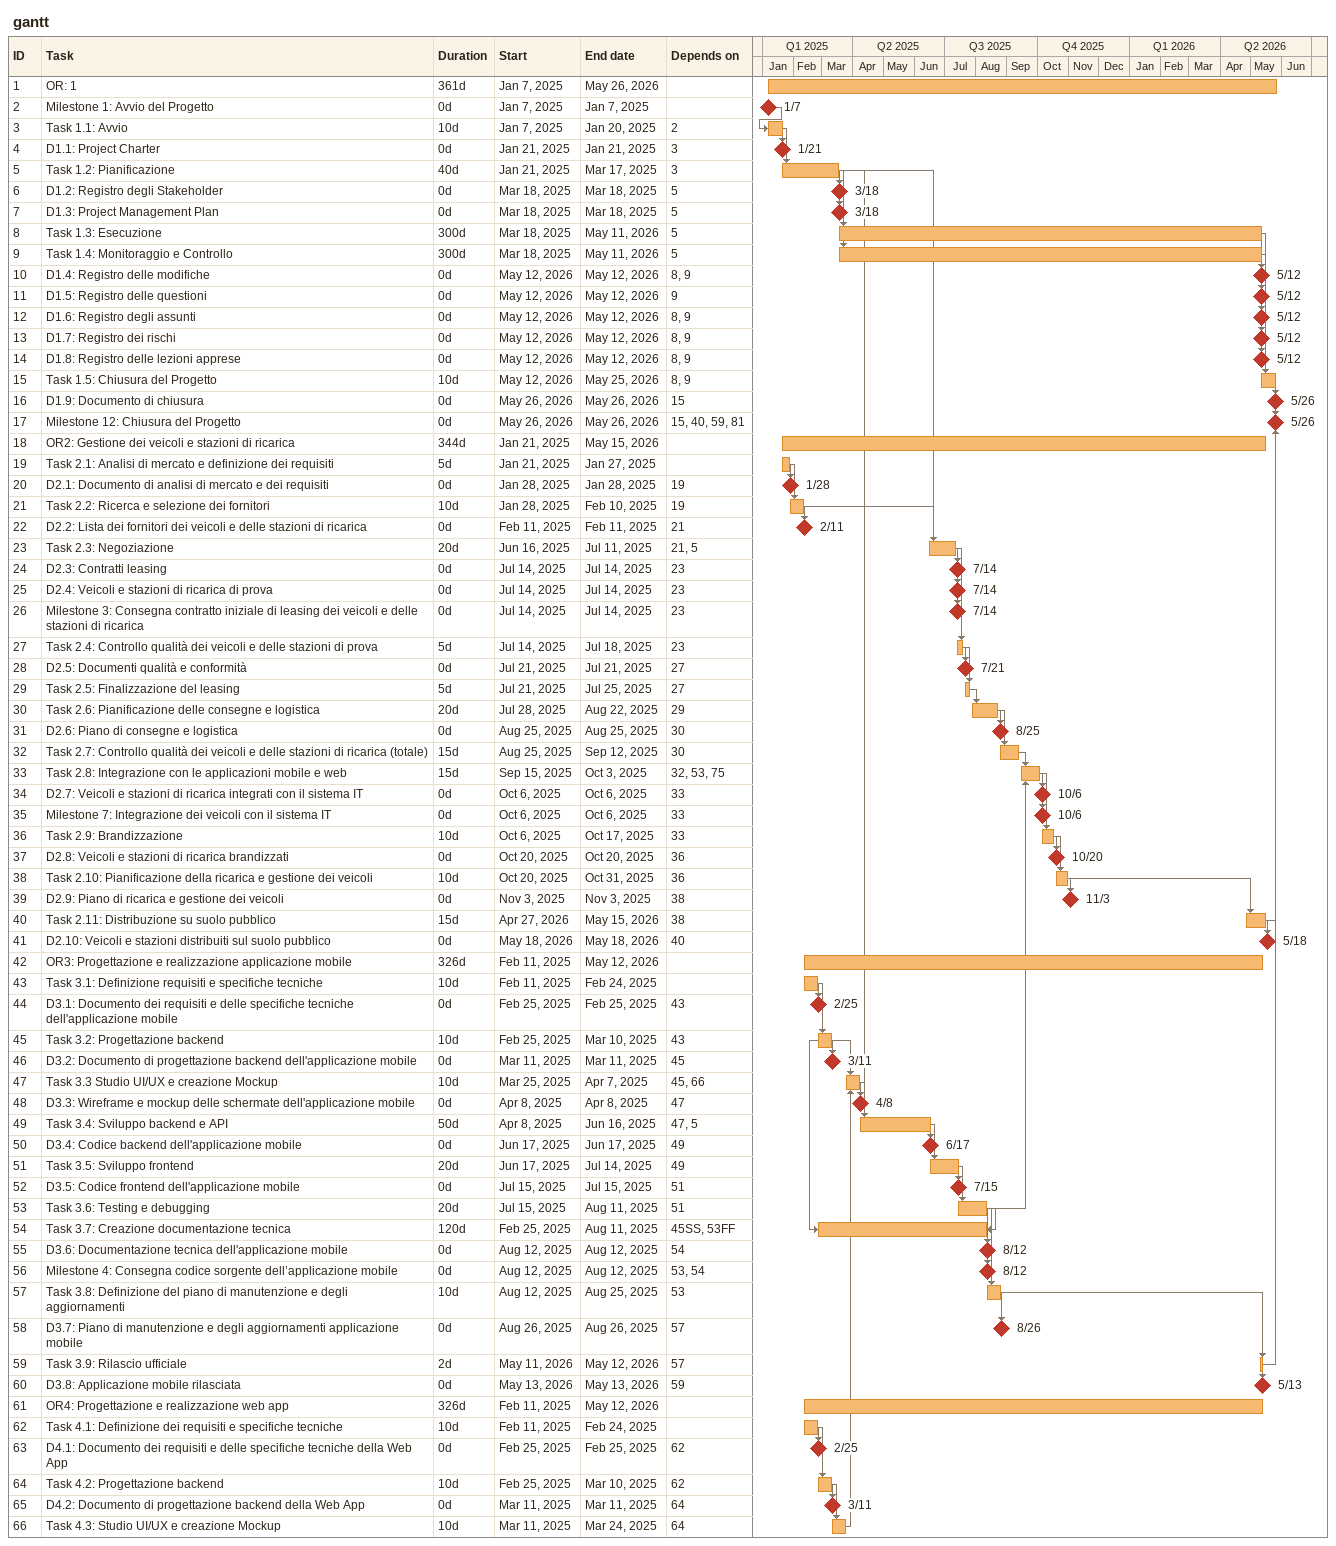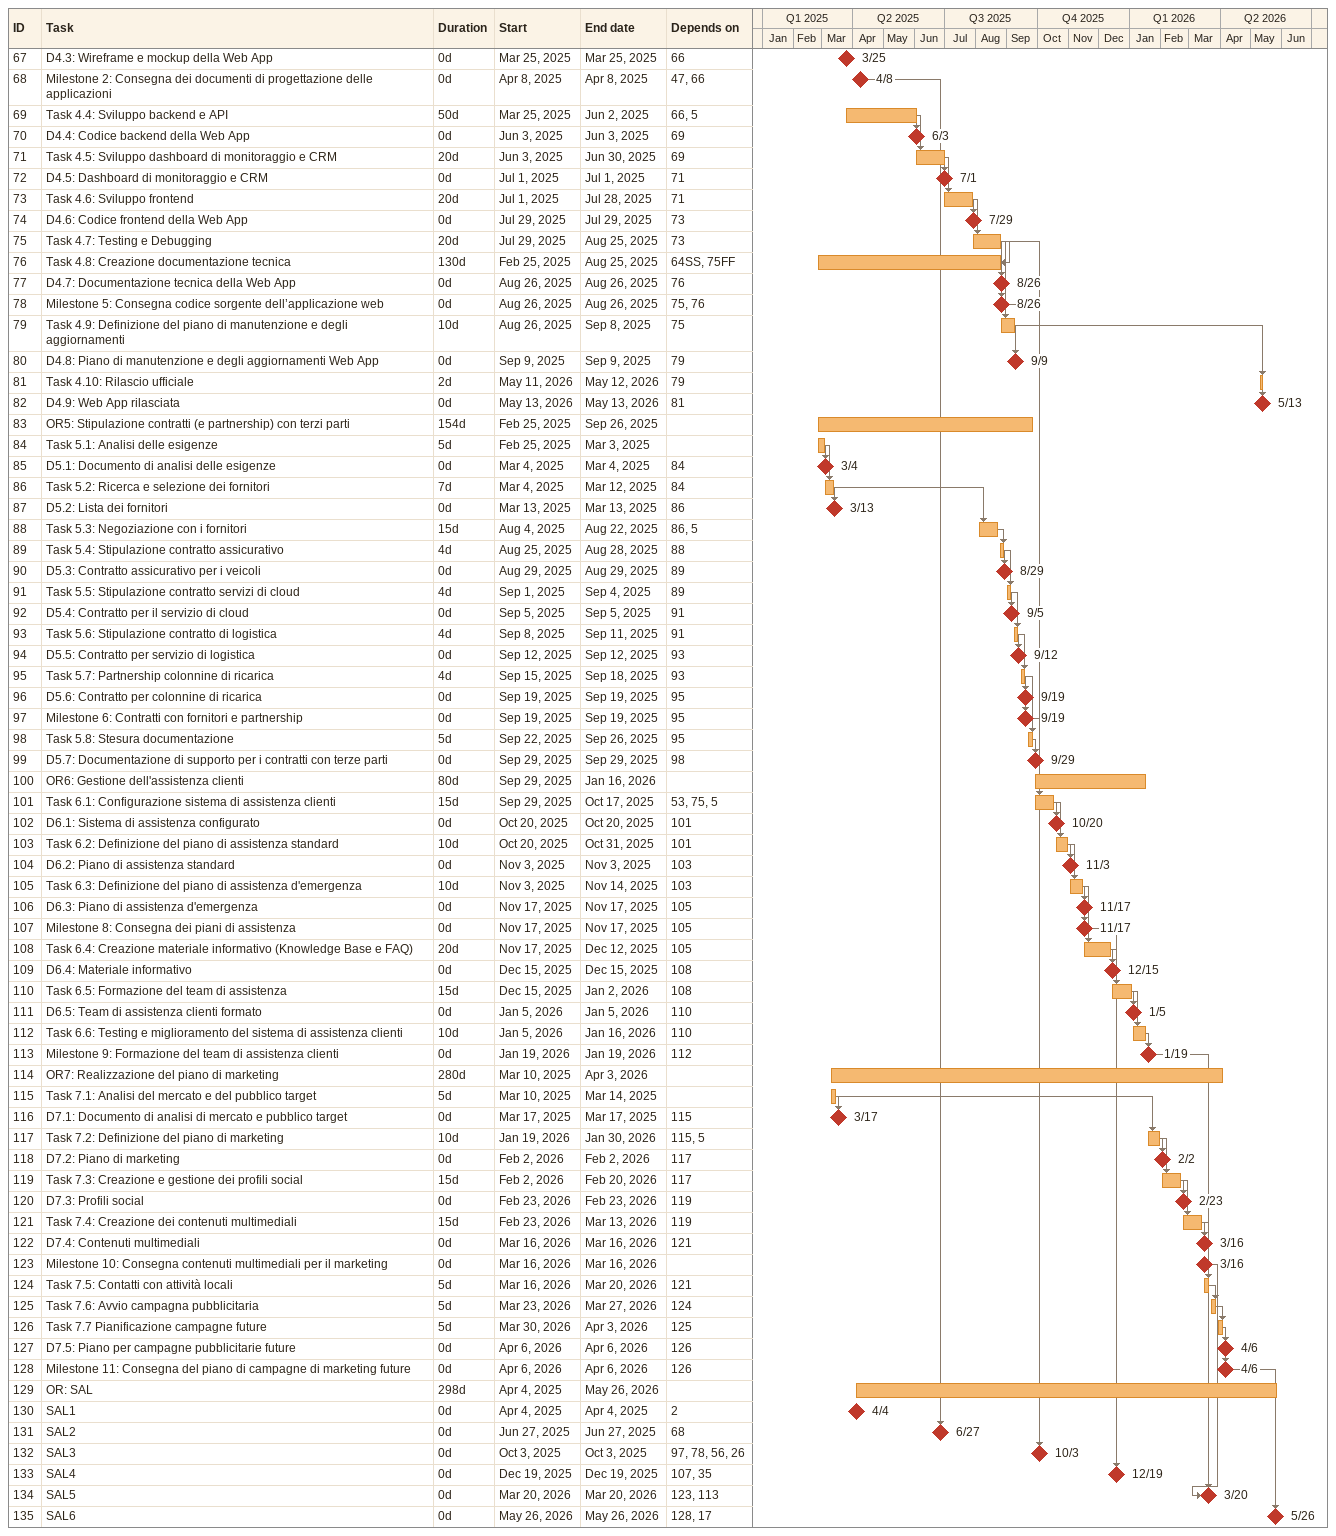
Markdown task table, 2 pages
gantt

| ID | Task | Duration | Start | Finish | Predecessors |
|---|---|---|---|---|---|
| 1 | OR: 1 | 361d | 2025-01-07 | 2026-05-26 |  |
| 2 | Milestone 1: Avvio del Progetto | 0d | 2025-01-07 | 2025-01-07 |  |
| 3 | Task 1.1: Avvio | 10d | 2025-01-07 | 2025-01-20 | 2 |
| 4 | D1.1: Project Charter | 0d | 2025-01-21 | 2025-01-21 | 3 |
| 5 | Task 1.2: Pianificazione | 40d | 2025-01-21 | 2025-03-17 | 3 |
| 6 | D1.2: Registro degli Stakeholder | 0d | 2025-03-18 | 2025-03-18 | 5 |
| 7 | D1.3: Project Management Plan | 0d | 2025-03-18 | 2025-03-18 | 5 |
| 8 | Task 1.3: Esecuzione | 300d | 2025-03-18 | 2026-05-11 | 5 |
| 9 | Task 1.4: Monitoraggio e Controllo | 300d | 2025-03-18 | 2026-05-11 | 5 |
| 10 | D1.4: Registro delle modifiche | 0d | 2026-05-12 | 2026-05-12 | 8, 9 |
| 11 | D1.5: Registro delle questioni | 0d | 2026-05-12 | 2026-05-12 | 9 |
| 12 | D1.6: Registro degli assunti | 0d | 2026-05-12 | 2026-05-12 | 8, 9 |
| 13 | D1.7: Registro dei rischi | 0d | 2026-05-12 | 2026-05-12 | 8, 9 |
| 14 | D1.8: Registro delle lezioni apprese | 0d | 2026-05-12 | 2026-05-12 | 8, 9 |
| 15 | Task 1.5: Chiusura del Progetto | 10d | 2026-05-12 | 2026-05-25 | 8, 9 |
| 16 | D1.9: Documento di chiusura | 0d | 2026-05-26 | 2026-05-26 | 15 |
| 17 | Milestone 12: Chiusura del Progetto | 0d | 2026-05-26 | 2026-05-26 | 15, 40, 59, 81 |
| 18 | OR2: Gestione dei veicoli e stazioni di ricarica | 344d | 2025-01-21 | 2026-05-15 |  |
| 19 | Task 2.1: Analisi di mercato e definizione dei requisiti | 5d | 2025-01-21 | 2025-01-27 |  |
| 20 | D2.1: Documento di analisi di mercato e dei requisiti | 0d | 2025-01-28 | 2025-01-28 | 19 |
| 21 | Task 2.2: Ricerca e selezione dei fornitori | 10d | 2025-01-28 | 2025-02-10 | 19 |
| 22 | D2.2: Lista dei fornitori dei veicoli e delle stazioni di ricarica | 0d | 2025-02-11 | 2025-02-11 | 21 |
| 23 | Task 2.3: Negoziazione | 20d | 2025-06-16 | 2025-07-11 | 21, 5 |
| 24 | D2.3: Contratti leasing | 0d | 2025-07-14 | 2025-07-14 | 23 |
| 25 | D2.4: Veicoli e stazioni di ricarica di prova | 0d | 2025-07-14 | 2025-07-14 | 23 |
| 26 | Milestone 3: Consegna contratto iniziale di leasing dei veicoli e delle stazioni di ricarica | 0d | 2025-07-14 | 2025-07-14 | 23 |
| 27 | Task 2.4: Controllo qualità dei veicoli e delle stazioni di prova | 5d | 2025-07-14 | 2025-07-18 | 23 |
| 28 | D2.5: Documenti qualità e conformità | 0d | 2025-07-21 | 2025-07-21 | 27 |
| 29 | Task 2.5: Finalizzazione del leasing | 5d | 2025-07-21 | 2025-07-25 | 27 |
| 30 | Task 2.6: Pianificazione delle consegne e logistica | 20d | 2025-07-28 | 2025-08-22 | 29 |
| 31 | D2.6: Piano di consegne e logistica | 0d | 2025-08-25 | 2025-08-25 | 30 |
| 32 | Task 2.7: Controllo qualità dei veicoli e delle stazioni di ricarica (totale) | 15d | 2025-08-25 | 2025-09-12 | 30 |
| 33 | Task 2.8: Integrazione con le applicazioni mobile e web | 15d | 2025-09-15 | 2025-10-03 | 32, 53, 75 |
| 34 | D2.7: Veicoli e stazioni di ricarica integrati con il sistema IT | 0d | 2025-10-06 | 2025-10-06 | 33 |
| 35 | Milestone 7: Integrazione dei veicoli con il sistema IT | 0d | 2025-10-06 | 2025-10-06 | 33 |
| 36 | Task 2.9: Brandizzazione | 10d | 2025-10-06 | 2025-10-17 | 33 |
| 37 | D2.8: Veicoli e stazioni di ricarica brandizzati | 0d | 2025-10-20 | 2025-10-20 | 36 |
| 38 | Task 2.10: Pianificazione della ricarica e gestione dei veicoli | 10d | 2025-10-20 | 2025-10-31 | 36 |
| 39 | D2.9: Piano di ricarica e gestione dei veicoli | 0d | 2025-11-03 | 2025-11-03 | 38 |
| 40 | Task 2.11: Distribuzione su suolo pubblico | 15d | 2026-04-27 | 2026-05-15 | 38 |
| 41 | D2.10: Veicoli e stazioni distribuiti sul suolo pubblico | 0d | 2026-05-18 | 2026-05-18 | 40 |
| 42 | OR3: Progettazione e realizzazione applicazione mobile | 326d | 2025-02-11 | 2026-05-12 |  |
| 43 | Task 3.1: Definizione requisiti e specifiche tecniche | 10d | 2025-02-11 | 2025-02-24 |  |
| 44 | D3.1: Documento dei requisiti e delle specifiche tecniche dell'applicazione mobile | 0d | 2025-02-25 | 2025-02-25 | 43 |
| 45 | Task 3.2: Progettazione backend | 10d | 2025-02-25 | 2025-03-10 | 43 |
| 46 | D3.2: Documento di progettazione backend dell'applicazione mobile | 0d | 2025-03-11 | 2025-03-11 | 45 |
| 47 | Task 3.3 Studio UI/UX e creazione Mockup | 10d | 2025-03-25 | 2025-04-07 | 45, 66 |
| 48 | D3.3: Wireframe e mockup delle schermate dell'applicazione mobile | 0d | 2025-04-08 | 2025-04-08 | 47 |
| 49 | Task 3.4: Sviluppo backend e API | 50d | 2025-04-08 | 2025-06-16 | 47, 5 |
| 50 | D3.4: Codice backend dell'applicazione mobile | 0d | 2025-06-17 | 2025-06-17 | 49 |
| 51 | Task 3.5: Sviluppo frontend | 20d | 2025-06-17 | 2025-07-14 | 49 |
| 52 | D3.5: Codice frontend dell'applicazione mobile | 0d | 2025-07-15 | 2025-07-15 | 51 |
| 53 | Task 3.6: Testing e debugging | 20d | 2025-07-15 | 2025-08-11 | 51 |
| 54 | Task 3.7: Creazione documentazione tecnica | 120d | 2025-02-25 | 2025-08-11 | 45SS, 53FF |
| 55 | D3.6: Documentazione tecnica dell'applicazione mobile | 0d | 2025-08-12 | 2025-08-12 | 54 |
| 56 | Milestone 4: Consegna codice sorgente dell’applicazione mobile | 0d | 2025-08-12 | 2025-08-12 | 53, 54 |
| 57 | Task 3.8: Definizione del piano di manutenzione e degli aggiornamenti | 10d | 2025-08-12 | 2025-08-25 | 53 |
| 58 | D3.7: Piano di manutenzione e degli aggiornamenti applicazione mobile | 0d | 2025-08-26 | 2025-08-26 | 57 |
| 59 | Task 3.9: Rilascio ufficiale | 2d | 2026-05-11 | 2026-05-12 | 57 |
| 60 | D3.8: Applicazione mobile rilasciata | 0d | 2026-05-13 | 2026-05-13 | 59 |
| 61 | OR4: Progettazione e realizzazione web app | 326d | 2025-02-11 | 2026-05-12 |  |
| 62 | Task 4.1: Definizione dei requisiti e specifiche tecniche | 10d | 2025-02-11 | 2025-02-24 |  |
| 63 | D4.1: Documento dei requisiti e delle specifiche tecniche della Web App | 0d | 2025-02-25 | 2025-02-25 | 62 |
| 64 | Task 4.2: Progettazione backend | 10d | 2025-02-25 | 2025-03-10 | 62 |
| 65 | D4.2: Documento di progettazione backend della Web App | 0d | 2025-03-11 | 2025-03-11 | 64 |
| 66 | Task 4.3: Studio UI/UX e creazione Mockup | 10d | 2025-03-11 | 2025-03-24 | 64 |
| 67 | D4.3: Wireframe e mockup della Web App | 0d | 2025-03-25 | 2025-03-25 | 66 |
| 68 | Milestone 2: Consegna dei documenti di progettazione delle applicazioni | 0d | 2025-04-08 | 2025-04-08 | 47, 66 |
| 69 | Task 4.4: Sviluppo backend e API | 50d | 2025-03-25 | 2025-06-02 | 66, 5 |
| 70 | D4.4: Codice backend della Web App | 0d | 2025-06-03 | 2025-06-03 | 69 |
| 71 | Task 4.5: Sviluppo dashboard di monitoraggio e CRM | 20d | 2025-06-03 | 2025-06-30 | 69 |
| 72 | D4.5: Dashboard di monitoraggio e CRM | 0d | 2025-07-01 | 2025-07-01 | 71 |
| 73 | Task 4.6: Sviluppo frontend | 20d | 2025-07-01 | 2025-07-28 | 71 |
| 74 | D4.6: Codice frontend della Web App | 0d | 2025-07-29 | 2025-07-29 | 73 |
| 75 | Task 4.7: Testing e Debugging | 20d | 2025-07-29 | 2025-08-25 | 73 |
| 76 | Task 4.8: Creazione documentazione tecnica | 130d | 2025-02-25 | 2025-08-25 | 64SS, 75FF |
| 77 | D4.7: Documentazione tecnica della Web App | 0d | 2025-08-26 | 2025-08-26 | 76 |
| 78 | Milestone 5: Consegna codice sorgente dell’applicazione web | 0d | 2025-08-26 | 2025-08-26 | 75, 76 |
| 79 | Task 4.9: Definizione del piano di manutenzione e degli aggiornamenti | 10d | 2025-08-26 | 2025-09-08 | 75 |
| 80 | D4.8: Piano di manutenzione e degli aggiornamenti Web App | 0d | 2025-09-09 | 2025-09-09 | 79 |
| 81 | Task 4.10: Rilascio ufficiale | 2d | 2026-05-11 | 2026-05-12 | 79 |
| 82 | D4.9: Web App rilasciata | 0d | 2026-05-13 | 2026-05-13 | 81 |
| 83 | OR5: Stipulazione contratti (e partnership) con terzi parti | 154d | 2025-02-25 | 2025-09-26 |  |
| 84 | Task 5.1: Analisi delle esigenze | 5d | 2025-02-25 | 2025-03-03 |  |
| 85 | D5.1: Documento di analisi delle esigenze | 0d | 2025-03-04 | 2025-03-04 | 84 |
| 86 | Task 5.2: Ricerca e selezione dei fornitori | 7d | 2025-03-04 | 2025-03-12 | 84 |
| 87 | D5.2: Lista dei fornitori | 0d | 2025-03-13 | 2025-03-13 | 86 |
| 88 | Task 5.3: Negoziazione con i fornitori | 15d | 2025-08-04 | 2025-08-22 | 86, 5 |
| 89 | Task 5.4: Stipulazione contratto assicurativo | 4d | 2025-08-25 | 2025-08-28 | 88 |
| 90 | D5.3: Contratto assicurativo per i veicoli | 0d | 2025-08-29 | 2025-08-29 | 89 |
| 91 | Task 5.5: Stipulazione contratto servizi di cloud | 4d | 2025-09-01 | 2025-09-04 | 89 |
| 92 | D5.4: Contratto per il servizio di cloud | 0d | 2025-09-05 | 2025-09-05 | 91 |
| 93 | Task 5.6: Stipulazione contratto di logistica | 4d | 2025-09-08 | 2025-09-11 | 91 |
| 94 | D5.5: Contratto per servizio di logistica | 0d | 2025-09-12 | 2025-09-12 | 93 |
| 95 | Task 5.7: Partnership colonnine di ricarica | 4d | 2025-09-15 | 2025-09-18 | 93 |
| 96 | D5.6: Contratto per colonnine di ricarica | 0d | 2025-09-19 | 2025-09-19 | 95 |
| 97 | Milestone 6: Contratti con fornitori e partnership | 0d | 2025-09-19 | 2025-09-19 | 95 |
| 98 | Task 5.8: Stesura documentazione | 5d | 2025-09-22 | 2025-09-26 | 95 |
| 99 | D5.7: Documentazione di supporto per i contratti con terze parti | 0d | 2025-09-29 | 2025-09-29 | 98 |
| 100 | OR6: Gestione dell'assistenza clienti | 80d | 2025-09-29 | 2026-01-16 |  |
| 101 | Task 6.1: Configurazione sistema di assistenza clienti | 15d | 2025-09-29 | 2025-10-17 | 53, 75, 5 |
| 102 | D6.1: Sistema di assistenza configurato | 0d | 2025-10-20 | 2025-10-20 | 101 |
| 103 | Task 6.2: Definizione del piano di assistenza standard | 10d | 2025-10-20 | 2025-10-31 | 101 |
| 104 | D6.2: Piano di assistenza standard | 0d | 2025-11-03 | 2025-11-03 | 103 |
| 105 | Task 6.3: Definizione del piano di assistenza d'emergenza | 10d | 2025-11-03 | 2025-11-14 | 103 |
| 106 | D6.3: Piano di assistenza d'emergenza | 0d | 2025-11-17 | 2025-11-17 | 105 |
| 107 | Milestone 8: Consegna dei piani di assistenza | 0d | 2025-11-17 | 2025-11-17 | 105 |
| 108 | Task 6.4: Creazione materiale informativo (Knowledge Base e FAQ) | 20d | 2025-11-17 | 2025-12-12 | 105 |
| 109 | D6.4: Materiale informativo | 0d | 2025-12-15 | 2025-12-15 | 108 |
| 110 | Task 6.5: Formazione del team di assistenza | 15d | 2025-12-15 | 2026-01-02 | 108 |
| 111 | D6.5: Team di assistenza clienti formato | 0d | 2026-01-05 | 2026-01-05 | 110 |
| 112 | Task 6.6: Testing e miglioramento del sistema di assistenza clienti | 10d | 2026-01-05 | 2026-01-16 | 110 |
| 113 | Milestone 9: Formazione del team di assistenza clienti | 0d | 2026-01-19 | 2026-01-19 | 112 |
| 114 | OR7: Realizzazione del piano di marketing | 280d | 2025-03-10 | 2026-04-03 |  |
| 115 | Task 7.1: Analisi del mercato e del pubblico target | 5d | 2025-03-10 | 2025-03-14 |  |
| 116 | D7.1: Documento di analisi di mercato e pubblico target | 0d | 2025-03-17 | 2025-03-17 | 115 |
| 117 | Task 7.2: Definizione del piano di marketing | 10d | 2026-01-19 | 2026-01-30 | 115, 5 |
| 118 | D7.2: Piano di marketing | 0d | 2026-02-02 | 2026-02-02 | 117 |
| 119 | Task 7.3: Creazione e gestione dei profili social | 15d | 2026-02-02 | 2026-02-20 | 117 |
| 120 | D7.3: Profili social | 0d | 2026-02-23 | 2026-02-23 | 119 |
| 121 | Task 7.4: Creazione dei contenuti multimediali | 15d | 2026-02-23 | 2026-03-13 | 119 |
| 122 | D7.4: Contenuti multimediali | 0d | 2026-03-16 | 2026-03-16 | 121 |
| 123 | Milestone 10: Consegna contenuti multimediali per il marketing | 0d | 2026-03-16 | 2026-03-16 |  |
| 124 | Task 7.5: Contatti con attività locali | 5d | 2026-03-16 | 2026-03-20 | 121 |
| 125 | Task 7.6: Avvio campagna pubblicitaria | 5d | 2026-03-23 | 2026-03-27 | 124 |
| 126 | Task 7.7 Pianificazione campagne future | 5d | 2026-03-30 | 2026-04-03 | 125 |
| 127 | D7.5: Piano per campagne pubblicitarie future | 0d | 2026-04-06 | 2026-04-06 | 126 |
| 128 | Milestone 11: Consegna del piano di campagne di marketing future | 0d | 2026-04-06 | 2026-04-06 | 126 |
| 129 | OR: SAL | 298d | 2025-04-04 | 2026-05-26 |  |
| 130 | SAL1 | 0d | 2025-04-04 | 2025-04-04 | 2 |
| 131 | SAL2 | 0d | 2025-06-27 | 2025-06-27 | 68 |
| 132 | SAL3 | 0d | 2025-10-03 | 2025-10-03 | 97, 78, 56, 26 |
| 133 | SAL4 | 0d | 2025-12-19 | 2025-12-19 | 107, 35 |
| 134 | SAL5 | 0d | 2026-03-20 | 2026-03-20 | 123, 113 |
| 135 | SAL6 | 0d | 2026-05-26 | 2026-05-26 | 128, 17 |
